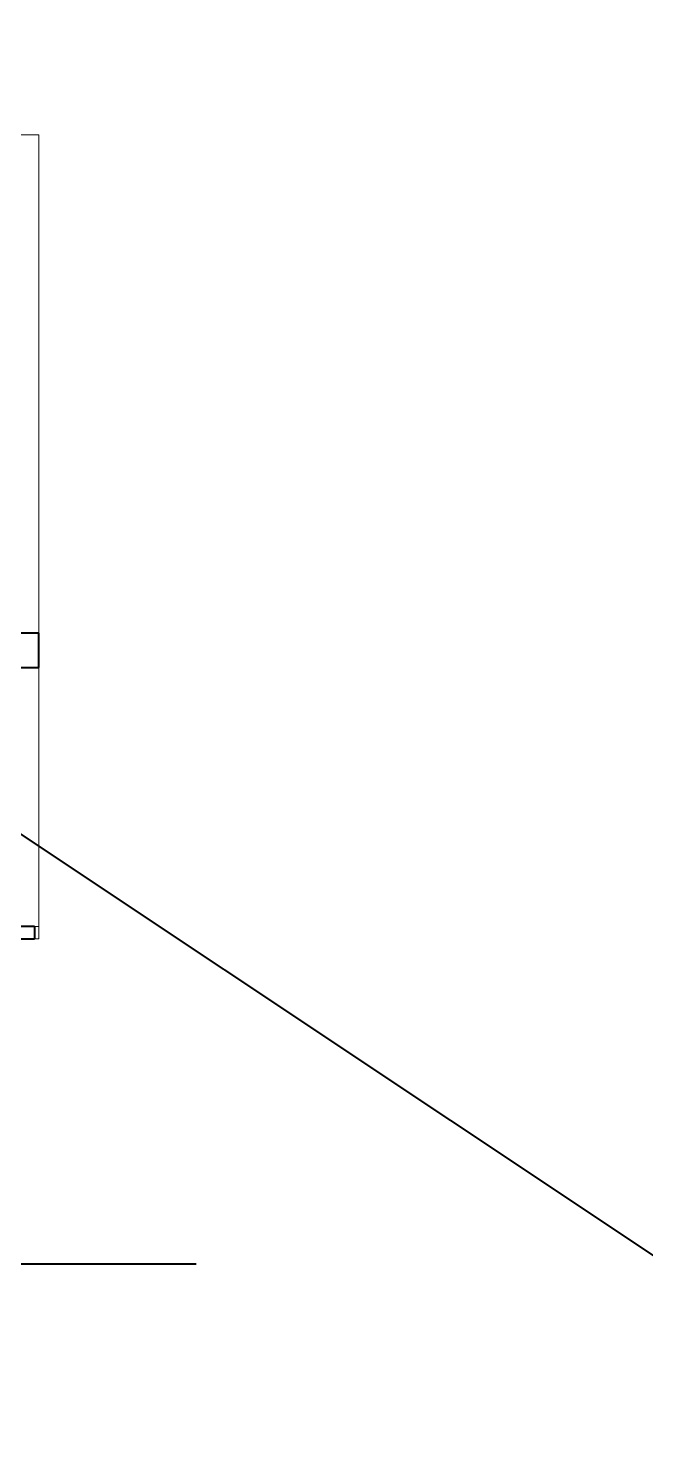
# Model space of a CAD drawing. Header units: inches. Extents: x 141029 to 166402, y -23568 to -18036.
# Drawn here: x 144825 to 145077, y -20714 to -20131 of the extents above; entities that cross this region are included whole.
import ezdxf

# ---------------------------------------------------------------- set-up
doc = ezdxf.new("R2010")
doc.units = ezdxf.units.IN
doc.header["$LTSCALE"] = 0.5
doc.header["$MEASUREMENT"] = 0
doc.layers.add('PARAPET', color=50, linetype='Continuous', lineweight=13)
doc.layers.add('wall', color=1, linetype='Continuous', lineweight=40)

msp = doc.modelspace()

# ---------------------------------------------------------------- linework, layer by layer
at = {"layer": 'PARAPET'}
for p, q in [((144829.17, -20174.61), (144811.17, -20174.61)), ((144829.17, -20174.61), (144829.17, -20378.61)), ((144829.17, -20392.61), (144829.17, -20503.61)), ((144827.41, -20498.61), (144829.17, -20498.61)), ((144829.17, -20503.61), (144827.41, -20503.61))]:
    msp.add_line(p, q, dxfattribs=at)
at = {"layer": 'wall'}
for p, q in [((141502.31, -18246.24), (147362.44, -22155.74)), ((144829.17, -20378.61), (144813.17, -20378.61)), ((144829.17, -20392.61), (144829.17, -20378.61)), ((144594.16, -20392.61), (144829.17, -20392.61)), ((144827.41, -20498.61), (144811.17, -20498.61)), ((144827.41, -20498.61), (144827.41, -20503.61)), ((144691.55, -20503.61), (144827.41, -20503.61)), ((144387.89, -20636.61), (144893.52, -20636.61))]:
    msp.add_line(p, q, dxfattribs=at)

doc.saveas('drawing.dxf')
